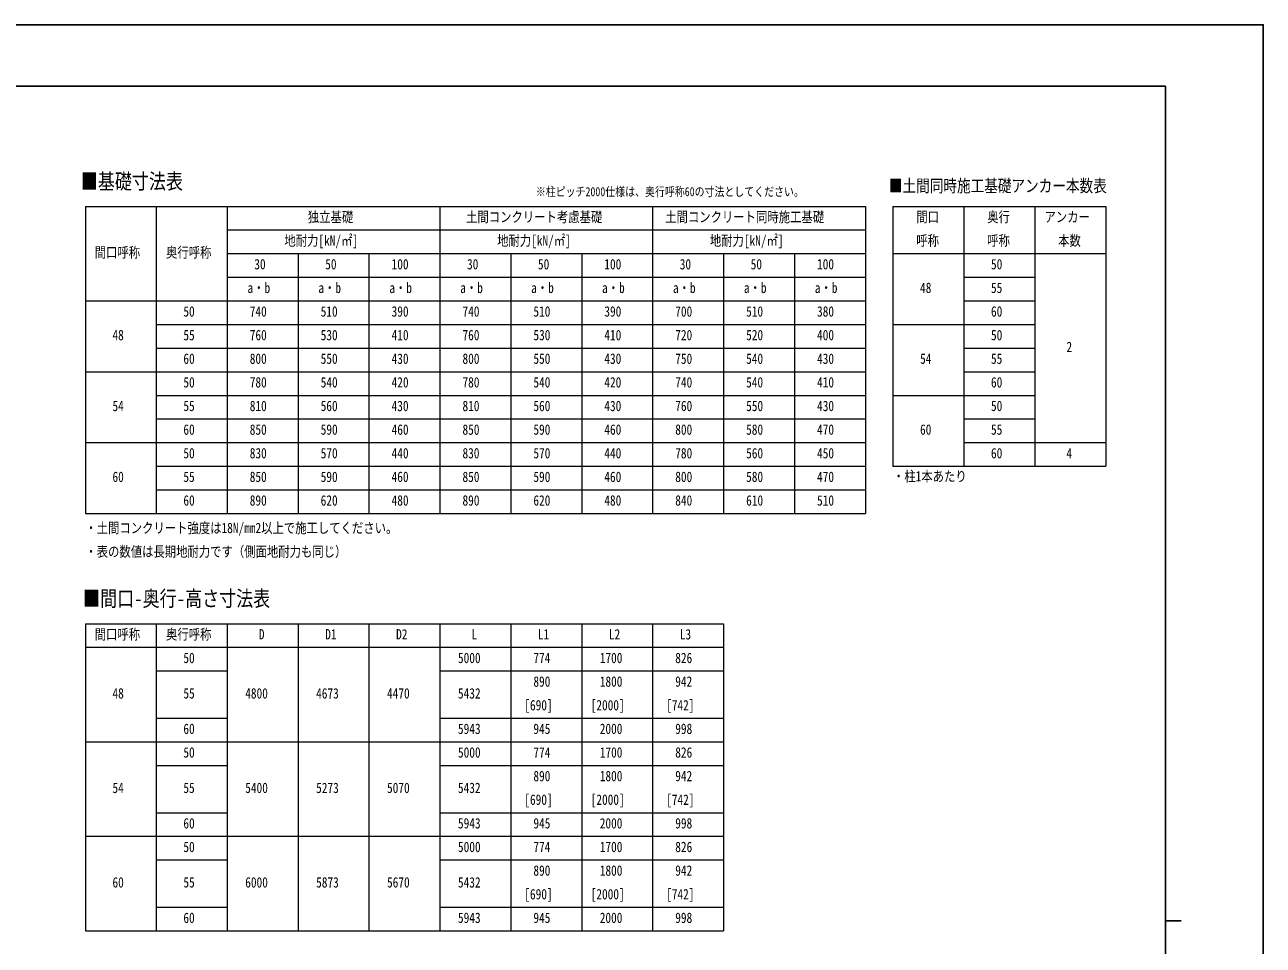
# Model space of a CAD drawing. Units: millimetres, scale not verified. Extents: x -16820 to 16820, y -11880 to 11880.
# Drawn here: x 1102 to 16820, y 191 to 11880 of the extents above; entities that cross this region are included whole.
import ezdxf
from ezdxf.enums import TextEntityAlignment as Align

# ---------------------------------------------------------------- set-up
doc = ezdxf.new("R2010")
doc.units = ezdxf.units.MM
doc.header["$LTSCALE"] = 50
doc.layers.add('0-1_TABLE1', color=7, linetype='Continuous', lineweight=18)
doc.layers.add('0-2_USER1', color=3, linetype='Continuous')
doc.layers.add('0-8_YKK_ZWAK', color=7, linetype='Continuous')
doc.styles.add('ＭＳ ゴシック', font='')
doc.styles.get('ＭＳ ゴシック').set_extended_font_data('MS Gothic')

msp = doc.modelspace()

# ---------------------------------------------------------------- linework, layer by layer
at = {"layer": '0-1_TABLE1'}
for p, q in [((1870.43, 9573.89), (11770.43, 9573.89)), ((1870.43, 9573.89), (1870.43, 5673.89)), ((2770.43, 9573.89), (2770.43, 5673.89)), ((6370.43, 9573.89), (6370.43, 5673.89)), ((9070.43, 9573.89), (9070.43, 5673.89)), ((12120.43, 9573.89), (14820.43, 9573.89)), ((12120.43, 9573.89), (12120.43, 6273.89)), ((13020.43, 9573.89), (13020.43, 6273.89)), ((13920.43, 9573.89), (13920.43, 6273.89)), ((14820.43, 9573.89), (14820.43, 6273.89)), ((3670.43, 9273.89), (11770.43, 9273.89)), ((3670.43, 8973.89), (11770.43, 8973.89)), ((4570.43, 8973.89), (4570.43, 5673.89)), ((5470.43, 8973.89), (5470.43, 5673.89)), ((7270.43, 8973.89), (7270.43, 5673.89)), ((8170.43, 8973.89), (8170.43, 5673.89)), ((9970.43, 8973.89), (9970.43, 5673.89)), ((10870.43, 8973.89), (10870.43, 5673.89)), ((12120.43, 8973.89), (14820.43, 8973.89)), ((3670.43, 8673.89), (11770.43, 8673.89)), ((13020.43, 8673.89), (13920.43, 8673.89)), ((1870.43, 8373.89), (11770.43, 8373.89)), ((13020.43, 8373.89), (13920.43, 8373.89)), ((2770.43, 8073.89), (11770.43, 8073.89)), ((12120.43, 8073.89), (13920.43, 8073.89)), ((2770.43, 7773.89), (11770.43, 7773.89)), ((13020.43, 7773.89), (13920.43, 7773.89)), ((1870.43, 7473.89), (11770.43, 7473.89)), ((13020.43, 7473.89), (13920.43, 7473.89)), ((2770.43, 7173.89), (11770.43, 7173.89)), ((12120.43, 7173.89), (13920.43, 7173.89)), ((2770.43, 6873.89), (11770.43, 6873.89)), ((13020.43, 6873.89), (13920.43, 6873.89)), ((1870.43, 6573.89), (11770.43, 6573.89)), ((13020.43, 6573.89), (14820.43, 6573.89)), ((2770.43, 6273.89), (11770.43, 6273.89)), ((12120.43, 6273.89), (14820.43, 6273.89)), ((2770.43, 5973.89), (11770.43, 5973.89)), ((1870.43, 4273.89), (9970.43, 4273.89)), ((1870.43, 4273.89), (1870.43, 373.89)), ((2770.43, 4273.89), (2770.43, 373.89)), ((3670.43, 4273.89), (3670.43, 373.89)), ((4570.43, 4273.89), (4570.43, 373.89)), ((5470.43, 4273.89), (5470.43, 373.89)), ((6370.43, 4273.89), (6370.43, 373.89)), ((7270.43, 4273.89), (7270.43, 373.89)), ((8170.43, 4273.89), (8170.43, 373.89)), ((9070.43, 4273.89), (9070.43, 373.89)), ((9970.43, 4273.89), (9970.43, 373.89)), ((1870.43, 3973.89), (9970.43, 3973.89)), ((2770.43, 3673.89), (3670.43, 3673.89)), ((6370.43, 3673.89), (9970.43, 3673.89)), ((2770.43, 3073.89), (3670.43, 3073.89)), ((6370.43, 3073.89), (9970.43, 3073.89)), ((1870.43, 2773.89), (9970.43, 2773.89)), ((2770.43, 2473.89), (3670.43, 2473.89)), ((6370.43, 2473.89), (9970.43, 2473.89)), ((2770.43, 1873.89), (3670.43, 1873.89)), ((6370.43, 1873.89), (9970.43, 1873.89)), ((1870.43, 1573.89), (9970.43, 1573.89)), ((2770.43, 1273.89), (3670.43, 1273.89)), ((6370.43, 1273.89), (9970.43, 1273.89)), ((2770.43, 673.89), (3670.43, 673.89)), ((6370.43, 673.89), (9970.43, 673.89)), ((1870.43, 373.89), (9970.43, 373.89))]:
    msp.add_line(p, q, dxfattribs=at)
for points in [[(3670.43, 9573.89), (3670.43, 8073.89), (3670.43, 7773.89), (3670.43, 7173.89), (3670.43, 6873.89), (3670.43, 6273.89), (3670.43, 5973.89), (3670.43, 5673.89)], [(11770.43, 9573.89), (11770.43, 8973.89), (11770.43, 5673.89)], [(1870.43, 5673.89), (2770.43, 5673.89), (11770.43, 5673.89)]]:
    msp.add_lwpolyline(points, dxfattribs=at)
at = {"layer": '0-8_YKK_ZWAK'}
for p, q in [((15580.08, 11100), (-15619.92, 11100)), ((15580.08, 11100), (-15619.92, 11100)), ((15580.08, 11100), (15580.08, -10100)), ((15580.08, 11100), (15580.08, -10100)), ((15580.08, 500), (15780.08, 500)), ((15580.08, 500), (15780.08, 500))]:
    msp.add_line(p, q, dxfattribs=at)
msp.add_lwpolyline([(-16820, -11880), (16820, -11880), (16820, 11880), (-16820, 11880)], close=True, dxfattribs=at)
msp.add_lwpolyline([(-16820, -11880), (16820, -11880), (16820, 11880), (-16820, 11880)], close=True, dxfattribs=at)

# ---------------------------------------------------------------- texts
at = {"layer": '0-1_TABLE1', "style": 'ＭＳ ゴシック', "width": 0.8}
for s, p in [('独立基礎', (4694.03, 9333.89)), ('土間コンクリート考慮基礎', (6702.83, 9333.89)), ('土間コンクリート同時施工基礎', (9230.03, 9333.89)), ('間口', (12416.83, 9333.89)), ('奥行', (13316.83, 9333.89)), ('アンカー', (14044.03, 9333.89)), ('地耐力[kN/㎡]', (4396.43, 9033.89)), ('地耐力[kN/㎡]', (7096.43, 9033.89)), ('地耐力[kN/㎡]', (9796.43, 9033.89)), ('呼称', (12416.83, 9033.89)), ('呼称', (13316.83, 9033.89)), ('本数', (14216.83, 9033.89)), ('間口呼称', (1989.23, 8883.89)), ('奥行呼称', (2894.03, 8883.89)), ('30', (4014.83, 8733.89)), ('50', (4914.83, 8733.89)), ('100', (5757.23, 8733.89)), ('30', (6714.83, 8733.89)), ('50', (7614.83, 8733.89)), ('100', (8457.23, 8733.89)), ('30', (9414.83, 8733.89)), ('50', (10314.83, 8733.89)), ('100', (11157.23, 8733.89)), ('50', (13364.83, 8733.89)), ('a・b', (3928.43, 8433.89)), ('a・b', (4828.43, 8433.89)), ('a・b', (5728.43, 8433.89)), ('a・b', (6628.43, 8433.89)), ('a・b', (7528.43, 8433.89)), ('a・b', (8428.43, 8433.89)), ('a・b', (9328.43, 8433.89)), ('a・b', (10228.43, 8433.89)), ('a・b', (11128.43, 8433.89)), ('48', (12464.83, 8433.89)), ('55', (13364.83, 8433.89)), ('50', (3114.83, 8133.89)), ('740', (3957.23, 8133.89)), ('510', (4857.23, 8133.89)), ('390', (5757.23, 8133.89)), ('740', (6657.23, 8133.89)), ('510', (7557.23, 8133.89)), ('390', (8457.23, 8133.89)), ('700', (9357.23, 8133.89)), ('510', (10257.23, 8133.89)), ('380', (11157.23, 8133.89)), ('60', (13364.83, 8133.89)), ('48', (2214.83, 7833.89)), ('55', (3114.83, 7833.89)), ('760', (3957.23, 7833.89)), ('530', (4857.23, 7833.89)), ('410', (5757.23, 7833.89)), ('760', (6657.23, 7833.89)), ('530', (7557.23, 7833.89)), ('410', (8457.23, 7833.89)), ('720', (9357.23, 7833.89)), ('520', (10257.23, 7833.89)), ('400', (11157.23, 7833.89)), ('50', (13364.83, 7833.89)), ('60', (3114.83, 7533.89)), ('800', (3957.23, 7533.89)), ('550', (4857.23, 7533.89)), ('430', (5757.23, 7533.89)), ('800', (6657.23, 7533.89)), ('550', (7557.23, 7533.89)), ('430', (8457.23, 7533.89)), ('750', (9357.23, 7533.89)), ('540', (10257.23, 7533.89)), ('430', (11157.23, 7533.89)), ('2', (14322.43, 7683.89)), ('54', (12464.83, 7533.89)), ('55', (13364.83, 7533.89)), ('50', (3114.83, 7233.89)), ('780', (3957.23, 7233.89)), ('540', (4857.23, 7233.89)), ('420', (5757.23, 7233.89)), ('780', (6657.23, 7233.89)), ('540', (7557.23, 7233.89)), ('420', (8457.23, 7233.89)), ('740', (9357.23, 7233.89)), ('540', (10257.23, 7233.89)), ('410', (11157.23, 7233.89)), ('60', (13364.83, 7233.89)), ('54', (2214.83, 6933.89)), ('55', (3114.83, 6933.89)), ('810', (3957.23, 6933.89)), ('560', (4857.23, 6933.89)), ('430', (5757.23, 6933.89)), ('810', (6657.23, 6933.89)), ('560', (7557.23, 6933.89)), ('430', (8457.23, 6933.89)), ('760', (9357.23, 6933.89)), ('550', (10257.23, 6933.89)), ('430', (11157.23, 6933.89)), ('50', (13364.83, 6933.89)), ('60', (3114.83, 6633.89)), ('850', (3957.23, 6633.89)), ('590', (4857.23, 6633.89)), ('460', (5757.23, 6633.89)), ('850', (6657.23, 6633.89)), ('590', (7557.23, 6633.89)), ('460', (8457.23, 6633.89)), ('800', (9357.23, 6633.89)), ('580', (10257.23, 6633.89)), ('470', (11157.23, 6633.89)), ('60', (12464.83, 6633.89)), ('55', (13364.83, 6633.89)), ('50', (3114.83, 6333.89)), ('830', (3957.23, 6333.89)), ('570', (4857.23, 6333.89)), ('440', (5757.23, 6333.89)), ('830', (6657.23, 6333.89)), ('570', (7557.23, 6333.89)), ('440', (8457.23, 6333.89)), ('780', (9357.23, 6333.89)), ('560', (10257.23, 6333.89)), ('450', (11157.23, 6333.89)), ('60', (13364.83, 6333.89)), ('4', (14322.43, 6333.89)), ('60', (2214.83, 6033.89)), ('55', (3114.83, 6033.89)), ('850', (3957.23, 6033.89)), ('590', (4857.23, 6033.89)), ('460', (5757.23, 6033.89)), ('850', (6657.23, 6033.89)), ('590', (7557.23, 6033.89)), ('460', (8457.23, 6033.89)), ('800', (9357.23, 6033.89)), ('580', (10257.23, 6033.89)), ('470', (11157.23, 6033.89)), ('60', (3114.83, 5733.89)), ('890', (3957.23, 5733.89)), ('620', (4857.23, 5733.89)), ('480', (5757.23, 5733.89)), ('890', (6657.23, 5733.89)), ('620', (7557.23, 5733.89)), ('480', (8457.23, 5733.89)), ('840', (9357.23, 5733.89)), ('610', (10257.23, 5733.89)), ('510', (11157.23, 5733.89)), ('間口呼称', (1989.23, 4033.89)), ('奥行呼称', (2894.03, 4033.89)), ('D', (4072.43, 4033.89)), ('D1', (4914.83, 4033.89)), ('D2', (5814.83, 4033.89)), ('L', (6772.43, 4033.89)), ('L1', (7614.83, 4033.89)), ('L2', (8514.83, 4033.89)), ('L3', (9414.83, 4033.89)), ('50', (3114.83, 3733.89)), ('5000', (6599.63, 3733.89)), ('774', (7557.23, 3733.89)), ('1700', (8399.63, 3733.89)), ('826', (9357.23, 3733.89)), ('890', (7557.23, 3433.89)), ('1800', (8399.63, 3433.89)), ('942', (9357.23, 3433.89)), ('48', (2214.83, 3283.89)), ('55', (3114.83, 3283.89)), ('4800', (3899.63, 3283.89)), ('4673', (4799.63, 3283.89)), ('4470', (5699.63, 3283.89)), ('5432', (6599.63, 3283.89)), ('[690]', (7442.03, 3133.89)), ('[2000]', (8284.43, 3133.89)), ('[742]', (9242.03, 3133.89)), ('60', (3114.83, 2833.89)), ('5943', (6599.63, 2833.89)), ('945', (7557.23, 2833.89)), ('2000', (8399.63, 2833.89)), ('998', (9357.23, 2833.89)), ('50', (3114.83, 2533.89)), ('5000', (6599.63, 2533.89)), ('774', (7557.23, 2533.89)), ('1700', (8399.63, 2533.89)), ('826', (9357.23, 2533.89)), ('890', (7557.23, 2233.89)), ('1800', (8399.63, 2233.89)), ('942', (9357.23, 2233.89)), ('54', (2214.83, 2083.89)), ('55', (3114.83, 2083.89)), ('5400', (3899.63, 2083.89)), ('5273', (4799.63, 2083.89)), ('5070', (5699.63, 2083.89)), ('5432', (6599.63, 2083.89)), ('[690]', (7442.03, 1933.89)), ('[2000]', (8284.43, 1933.89)), ('[742]', (9242.03, 1933.89)), ('60', (3114.83, 1633.89)), ('5943', (6599.63, 1633.89)), ('945', (7557.23, 1633.89)), ('2000', (8399.63, 1633.89)), ('998', (9357.23, 1633.89)), ('50', (3114.83, 1333.89)), ('5000', (6599.63, 1333.89)), ('774', (7557.23, 1333.89)), ('1700', (8399.63, 1333.89)), ('826', (9357.23, 1333.89)), ('890', (7557.23, 1033.89)), ('1800', (8399.63, 1033.89)), ('942', (9357.23, 1033.89)), ('60', (2214.83, 883.89)), ('55', (3114.83, 883.89)), ('6000', (3899.63, 883.89)), ('5873', (4799.63, 883.89)), ('5670', (5699.63, 883.89)), ('5432', (6599.63, 883.89)), ('[690]', (7442.03, 733.89)), ('[2000]', (8284.43, 733.89)), ('[742]', (9242.03, 733.89)), ('60', (3114.83, 433.89)), ('5943', (6599.63, 433.89)), ('945', (7557.23, 433.89)), ('2000', (8399.63, 433.89)), ('998', (9357.23, 433.89))]:
    msp.add_text(s, height=132, dxfattribs=at).set_placement(p, align=Align.BOTTOM_LEFT)
at = {"layer": '0-2_USER1', "style": 'ＭＳ ゴシック', "width": 0.8}
for s, height, p in [('■基礎寸法表', 197.9, (1813.16, 9733.89)), ('■土間同時施工基礎アンカー本数表', 158.4, (12068.92, 9707.85)), ('※柱ピッチ2000仕様は、奥行呼称60の寸法としてください。', 115.5, (7587.84, 9668.44)), ('・柱1本あたり', 132, (12120.43, 6040.91)), ('・土間コンクリート強度は18N/㎜2以上で施工してください。', 132, (1870.43, 5384.61)), ('・表の数値は長期地耐力です（側面地耐力も同じ）', 132, (1870.43, 5084.61)), ('■間口-奥行-高さ寸法表', 197.9, (1841.63, 4434.96))]:
    msp.add_text(s, height=height, dxfattribs=at).set_placement(p, align=Align.BOTTOM_LEFT)

doc.saveas('drawing.dxf')
